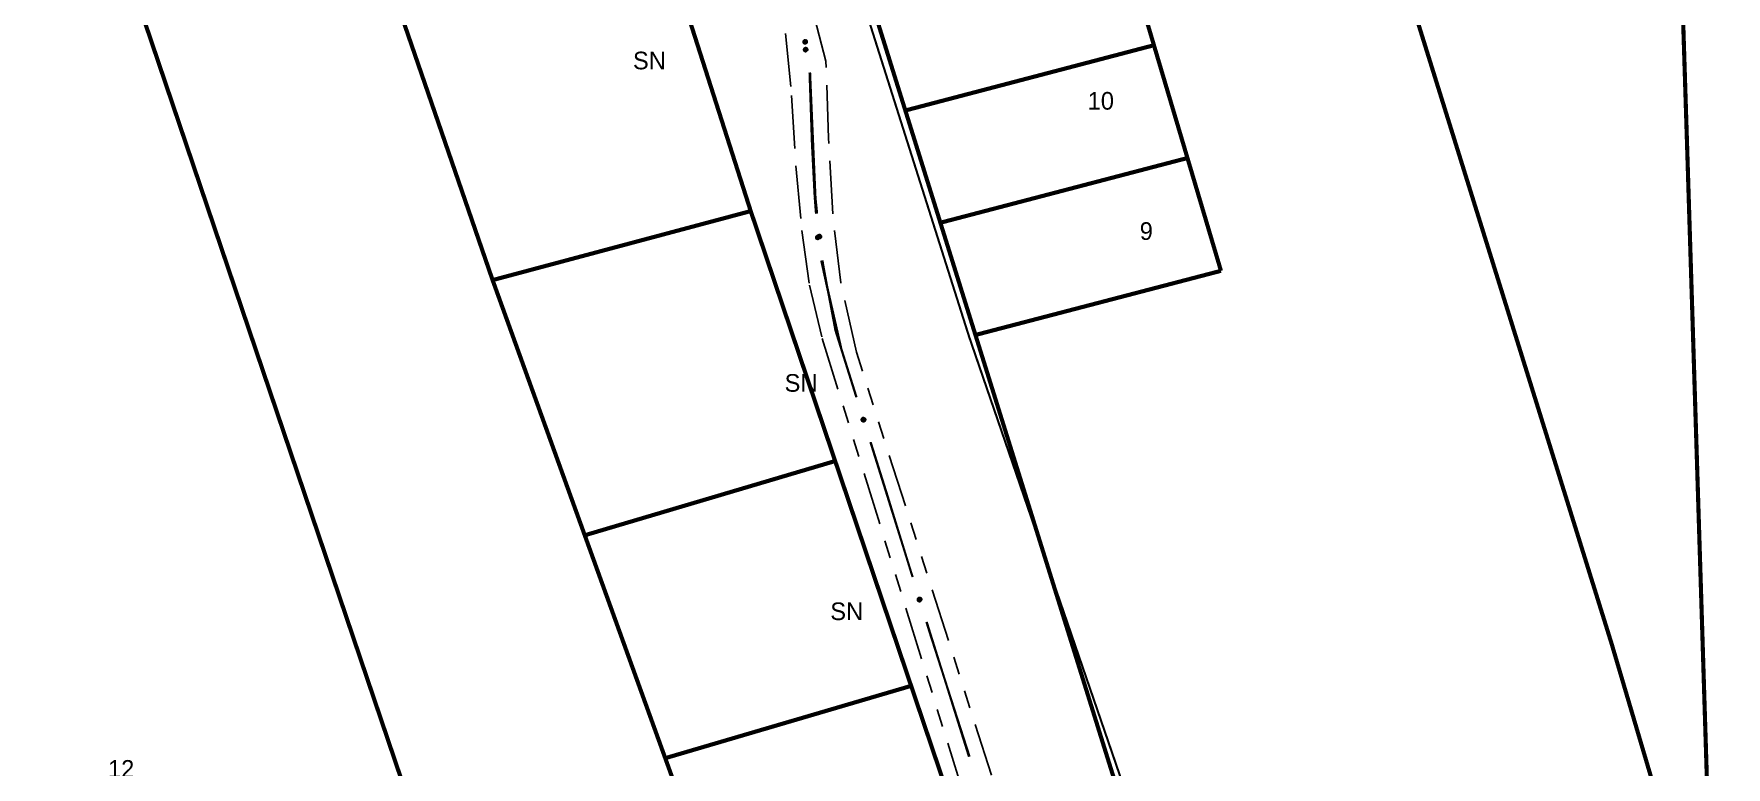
# Model space of a CAD drawing. Extents: x 205807 to 207855, y 4874692 to 4876446.
# Drawn here: x 205928.6 to 206072.4, y 4875874.9 to 4875937.2 of the extents above; entities that cross this region are included whole.
import ezdxf
from ezdxf.enums import TextEntityAlignment as Align

# ---------------------------------------------------------------- set-up
doc = ezdxf.new("R2010")
doc.units = 0
doc.header["$LTSCALE"] = 1.5
doc.header["$MEASUREMENT"] = 0
doc.linetypes.add('TRACO_25', pattern=[8, 3, -1, 1, -1, 1, -1])
for name, color, linetype in [('CD_MALHA_LOTES', 7, 'CONTINUOUS'), ('RU-QUADRA', 210, 'CONTINUOUS'), ('SV-EIXO-RUA-N-PAV', 6, 'CONTINUOUS'), ('SV-RUA-NAO-PAV', 7, 'CONTINUOUS'), ('Th_NmrPort', 1, 'CONTINUOUS')]:
    doc.layers.add(name, color=color, linetype=linetype)

msp = doc.modelspace()

# ---------------------------------------------------------------- linework, layer by layer
at = {"layer": 'CD_MALHA_LOTES', "linetype": 'Continuous', "const_width": 0.35, "flags": 128}
for points in [[(206071.281325, 4875856.179932), (206069.075104, 4875926.826557), (206067.886284, 4875964.301514), (206066.731964, 4876001.857556)], [(206071.281325, 4875856.179932), (206062.608129, 4875885.503664), (206035.181109, 4875973.474547), (206027.219439, 4876000.175144)], [(206012.398436, 4875721.467719), (205983.371201, 4875804.459051), (205931.208709, 4875958.473066), (205917.988426, 4875992.828644)], [(206023.76922, 4875936.246943), (206017.978547, 4875955.7404)], [(205979.019131, 4875954.990541), (205989.526448, 4875922.158075)], [(205996.583156, 4875950.153332), (206002.656787, 4875930.703034)], [(205967.606794, 4875916.297143), (205956.580621, 4875948.287106)], [(206023.76922, 4875936.246943), (206002.656787, 4875930.703034)], [(206026.615353, 4875926.665852), (206023.76922, 4875936.246943)], [(206002.656787, 4875930.703034), (206005.633715, 4875921.169672)], [(206005.633715, 4875921.169672), (206026.615353, 4875926.665852)], [(206026.615353, 4875926.665852), (206029.461486, 4875917.084761)], [(205967.606794, 4875916.297143), (205989.526448, 4875922.158075)], [(205989.526448, 4875922.158075), (205996.697843, 4875900.928818)], [(206005.633715, 4875921.169672), (206008.610642, 4875911.636309)], [(206029.461486, 4875917.084761), (206008.610642, 4875911.636309)], [(205975.432557, 4875894.622124), (205967.606794, 4875916.297143)], [(206008.610642, 4875911.636309), (206028.210965, 4875848.867906)], [(205975.432557, 4875894.622124), (205996.697843, 4875900.928818)], [(205996.697843, 4875900.928818), (206003.149358, 4875881.830597)], [(205982.268417, 4875875.688842), (205975.432557, 4875894.622124)], [(205982.268417, 4875875.688842), (206003.149358, 4875881.830597)], [(206003.149358, 4875881.830597), (206006.245617, 4875872.66484)], [(205985.69391, 4875866.201252), (205982.268417, 4875875.688842)]]:
    msp.add_lwpolyline(points, dxfattribs=at)
at = {"layer": 'RU-QUADRA', "linetype": 'Continuous', "const_width": 0.18, "flags": 128}
for points in [[(206088.728857, 4876002.794167), (206066.731964, 4876001.857556), (206027.219439, 4876000.175144), (206005.059177, 4875999.231577), (205981.624133, 4875998.058359), (205989.840646, 4875970.338151), (205995.887951, 4875949.936244), (206002.044025, 4875930.511691), (206005.061362, 4875920.990946), (206008.078698, 4875911.470202), (206029.45576, 4875849.256611), (206032.278039, 4875839.687897), (206035.184416, 4875829.834054), (206038.084702, 4875820.000863), (206040.91092, 4875810.41879), (206046.741156, 4875791.189787), (206064.114858, 4875733.888675)], [(206006.245617, 4875872.66484), (206003.149358, 4875881.830597), (205996.697843, 4875900.928818), (205989.526448, 4875922.158075), (205979.019131, 4875954.990541), (205965.503093, 4875996.735742), (205940.931013, 4875995.326559), (205917.988426, 4875992.828644), (205890.749491, 4875987.8547), (205867.926781, 4875982.438278), (205851.820048, 4875976.630899), (205844.022755, 4875973.819538), (205837.041932, 4875967.201626), (205831.636021, 4875960.00826), (205823.939853, 4875940.839255), (205880.229971, 4875798.756147)]]:
    msp.add_lwpolyline(points, dxfattribs=at)
at = {"layer": 'SV-EIXO-RUA-N-PAV'}
for points in [[(205994.086548, 4875936.379156), (205994.043973, 4875936.403228), (205994.012305, 4875936.432622), (205993.992948, 4875936.464741), (205993.983244, 4875936.497583), (205993.9771, 4875936.532301), (205993.978629, 4875936.56867), (205993.989266, 4875936.60866), (205994.013114, 4875936.651537), (205994.045358, 4875936.682), (205994.075831, 4875936.702661), (205994.109495, 4875936.714752), (205994.143321, 4875936.720155), (205994.181047, 4875936.717318), (205994.221467, 4875936.706142), (205994.264002, 4875936.681119), (205994.294851, 4875936.652089), (205994.312758, 4875936.620531), (205994.324699, 4875936.586611), (205994.330546, 4875936.551092), (205994.32884, 4875936.5154), (205994.317514, 4875936.474723), (205994.29226, 4875936.433068), (205994.263657, 4875936.401969), (205994.232359, 4875936.383624), (205994.1987, 4875936.37262), (205994.163953, 4875936.366035), (205994.12733, 4875936.366049), (205994.086548, 4875936.379156)], [(205994.128755, 4875935.706368), (205994.085669, 4875935.729512), (205994.053372, 4875935.758213), (205994.033324, 4875935.789905), (205994.022911, 4875935.822529), (205994.016017, 4875935.857106), (205994.016757, 4875935.8935), (205994.026526, 4875935.933711), (205994.049439, 4875935.977094), (205994.081016, 4875936.008248), (205994.111034, 4875936.029565), (205994.144428, 4875936.042382), (205994.17813, 4875936.048516), (205994.215908, 4875936.046497), (205994.256561, 4875936.036199), (205994.299628, 4875936.012104), (205994.331098, 4875935.983748), (205994.349685, 4875935.952585), (205994.362358, 4875935.918932), (205994.368973, 4875935.883548), (205994.36804, 4875935.847827), (205994.357598, 4875935.806914), (205994.333252, 4875935.764723), (205994.30533, 4875935.733012), (205994.274436, 4875935.713993), (205994.241023, 4875935.702262), (205994.206427, 4875935.694926), (205994.169812, 4875935.694147), (205994.128755, 4875935.706368)], [(205995.129492, 4875919.78468), (205995.091848, 4875919.815904), (205995.06588, 4875919.850437), (205995.052511, 4875919.885474), (205995.04877, 4875919.919515), (205995.048866, 4875919.954772), (205995.056804, 4875919.990297), (205995.074349, 4875920.027774), (205995.105406, 4875920.065756), (205995.142531, 4875920.090033), (205995.176179, 4875920.104977), (205995.211451, 4875920.110922), (205995.245699, 4875920.110255), (205995.282328, 4875920.100789), (205995.320134, 4875920.082638), (205995.35757, 4875920.050484), (205995.382797, 4875920.016454), (205995.394838, 4875919.982226), (205995.40059, 4875919.946728), (205995.400061, 4875919.910735), (205995.392067, 4875919.875908), (205995.373723, 4875919.837876), (205995.341498, 4875919.801347), (205995.307845, 4875919.775799), (205995.273794, 4875919.76328), (205995.238719, 4875919.758405), (205995.203356, 4875919.75807), (205995.167313, 4875919.764564), (205995.129492, 4875919.78468)], [(205995.273369, 4875919.841339), (205995.234993, 4875919.871658), (205995.20821, 4875919.905564), (205995.194011, 4875919.940273), (205995.189462, 4875919.974215), (205995.188718, 4875920.009464), (205995.195809, 4875920.045168), (205995.212458, 4875920.083052), (205995.242602, 4875920.121762), (205995.279138, 4875920.146916), (205995.312421, 4875920.162657), (205995.347542, 4875920.169439), (205995.381796, 4875920.169587), (205995.41864, 4875920.160995), (205995.456867, 4875920.143749), (205995.495058, 4875920.112495), (205995.521087, 4875920.079075), (205995.533939, 4875920.045142), (205995.540534, 4875920.009792), (205995.540862, 4875919.973796), (205995.533699, 4875919.938789), (205995.516265, 4875919.900331), (205995.484918, 4875919.863045), (205995.451882, 4875919.836704), (205995.418139, 4875919.823379), (205995.38319, 4875919.81767), (205995.347845, 4875919.816494), (205995.311658, 4875919.822128), (205995.273369, 4875919.841339)], [(205999.029561, 4875904.276356), (205998.985906, 4875904.298407), (205998.952895, 4875904.326285), (205998.932055, 4875904.357462), (205998.920823, 4875904.389814), (205998.913059, 4875904.424205), (205998.912882, 4875904.460606), (205998.921635, 4875904.50105), (205998.943448, 4875904.544998), (205998.974229, 4875904.576937), (205999.003701, 4875904.599004), (205999.036761, 4875904.612659), (205999.070297, 4875904.61964), (205999.108114, 4875904.618574), (205999.149014, 4875904.609304), (205999.192674, 4875904.586301), (205999.22485, 4875904.558748), (205999.244215, 4875904.528063), (205999.257732, 4875904.49474), (205999.265237, 4875904.459533), (205999.265205, 4875904.423801), (205999.255797, 4875904.382638), (205999.232522, 4875904.339846), (205999.205408, 4875904.307441), (205999.175003, 4875904.28765), (205999.141896, 4875904.275081), (205999.107497, 4875904.266875), (205999.070913, 4875904.265174), (205999.029561, 4875904.276356)], [(205999.054305, 4875904.266017), (205999.010626, 4875904.288021), (205998.977586, 4875904.315865), (205998.956713, 4875904.347019), (205998.945446, 4875904.379359), (205998.937647, 4875904.413742), (205998.937431, 4875904.450143), (205998.946141, 4875904.490596), (205998.967907, 4875904.534567), (205998.998654, 4875904.566539), (205999.028103, 4875904.588637), (205999.061149, 4875904.602326), (205999.094677, 4875904.609344), (205999.132496, 4875904.608317), (205999.173405, 4875904.599091), (205999.21709, 4875904.576134), (205999.249294, 4875904.548615), (205999.268692, 4875904.517951), (205999.282245, 4875904.484642), (205999.289787, 4875904.449443), (205999.289793, 4875904.413711), (205999.280428, 4875904.372538), (205999.257199, 4875904.329721), (205999.230119, 4875904.297288), (205999.199735, 4875904.277464), (205999.166641, 4875904.26486), (205999.13225, 4875904.256618), (205999.095669, 4875904.254878), (205999.054305, 4875904.266017)], [(206003.79979, 4875888.986685), (206003.756239, 4875889.008942), (206003.72336, 4875889.036975), (206003.702667, 4875889.06825), (206003.691588, 4875889.100654), (206003.683987, 4875889.135082), (206003.683982, 4875889.171483), (206003.692925, 4875889.211886), (206003.714944, 4875889.25573), (206003.745876, 4875889.287524), (206003.775452, 4875889.309451), (206003.808576, 4875889.32295), (206003.842145, 4875889.329774), (206003.879956, 4875889.328529), (206003.920812, 4875889.319066), (206003.964363, 4875889.295857), (206003.996408, 4875889.268153), (206004.015629, 4875889.237377), (206004.028989, 4875889.20399), (206004.036327, 4875889.168749), (206004.036127, 4875889.133017), (206004.026525, 4875889.091899), (206004.003049, 4875889.049217), (206003.975781, 4875889.016941), (206003.945284, 4875888.997293), (206003.912118, 4875888.98488), (206003.87768, 4875888.976837), (206003.841089, 4875888.975308), (206003.79979, 4875888.986685)], [(206003.811395, 4875889.007628), (206003.76774, 4875889.029679), (206003.734729, 4875889.057557), (206003.713889, 4875889.088734), (206003.702657, 4875889.121085), (206003.694894, 4875889.155477), (206003.694717, 4875889.191878), (206003.703469, 4875889.232322), (206003.725282, 4875889.27627), (206003.756063, 4875889.308209), (206003.785535, 4875889.330276), (206003.818595, 4875889.34393), (206003.852132, 4875889.350912), (206003.889949, 4875889.349846), (206003.930849, 4875889.340576), (206003.974509, 4875889.317573), (206004.006684, 4875889.290019), (206004.02605, 4875889.259335), (206004.039567, 4875889.226011), (206004.047071, 4875889.190805), (206004.047039, 4875889.155073), (206004.037631, 4875889.11391), (206004.014357, 4875889.071118), (206003.987242, 4875889.038713), (206003.956837, 4875889.018922), (206003.923731, 4875889.006353), (206003.889331, 4875888.998147), (206003.852747, 4875888.996446), (206003.811395, 4875889.007628)]]:
    msp.add_lwpolyline(points, close=True, dxfattribs=at)
for points in [[(205994.012305, 4875936.432622), (205993.9771, 4875936.532301)], [(205994.043973, 4875936.403228), (205993.978629, 4875936.56867)], [(205994.025848, 4875936.419906), (205993.981066, 4875936.542173)], [(205994.06389, 4875936.393211), (205993.986232, 4875936.581619)], [(205994.086548, 4875936.379156), (205993.989266, 4875936.60866)], [(205994.108465, 4875936.373872), (205994.003904, 4875936.627167)], [(205994.12733, 4875936.366049), (205994.013114, 4875936.651537)], [(205994.053372, 4875935.758213), (205994.016017, 4875935.857106)], [(205994.085669, 4875935.729512), (205994.016757, 4875935.8935)], [(205994.067188, 4875935.745794), (205994.019767, 4875935.867062)], [(205994.105798, 4875935.719928), (205994.024078, 4875935.90661)], [(205994.128755, 4875935.706368), (205994.026526, 4875935.933711)], [(205994.144578, 4875936.370653), (205994.029973, 4875936.662223)], [(205994.150782, 4875935.70156), (205994.04076, 4875935.952531)], [(205994.163953, 4875936.366035), (205994.045358, 4875936.682)], [(205994.169812, 4875935.694147), (205994.049439, 4875935.977094)], [(205994.179306, 4875936.372713), (205994.060132, 4875936.687066)], [(205994.186956, 4875935.699123), (205994.066063, 4875935.988143)], [(205994.1987, 4875936.37262), (205994.075831, 4875936.702661)], [(205994.206427, 4875935.694926), (205994.081016, 4875936.008248)], [(205994.215287, 4875936.380744), (205994.095637, 4875936.707669)], [(205994.221631, 4875935.701935), (205994.095677, 4875936.013633)], [(205994.232359, 4875936.383624), (205994.109495, 4875936.714752)], [(205994.241023, 4875935.702262), (205994.111034, 4875936.029565)], [(205994.247871, 4875936.396349), (205994.127659, 4875936.714662)], [(205994.257431, 4875935.710744), (205994.130727, 4875936.035)], [(205994.263657, 4875936.401969), (205994.143321, 4875936.720155)], [(205994.274436, 4875935.713993), (205994.144428, 4875936.042382)], [(205994.289669, 4875935.72705), (205994.16259, 4875936.042685)], [(205994.278377, 4875936.419872), (205994.164399, 4875936.714428)], [(205994.30533, 4875935.733012), (205994.17813, 4875936.048516)], [(205994.29226, 4875936.433068), (205994.181047, 4875936.717318)], [(205994.319658, 4875935.751229), (205994.199327, 4875936.043247)], [(205994.302433, 4875936.457221), (205994.202525, 4875936.708916)], [(205994.333252, 4875935.764723), (205994.215908, 4875936.046497)], [(205994.317514, 4875936.474723), (205994.221467, 4875936.706142)], [(205994.342899, 4875935.78909), (205994.237563, 4875936.038562)], [(205994.319478, 4875936.499784), (205994.245153, 4875936.686245)], [(205994.357598, 4875935.806914), (205994.256561, 4875936.036199)], [(205994.32884, 4875936.5154), (205994.264002, 4875936.681119)], [(205994.359019, 4875935.832012), (205994.280672, 4875936.01682)], [(205994.327977, 4875936.537282), (205994.281528, 4875936.660523)], [(205994.330546, 4875936.551092), (205994.294851, 4875936.652089)], [(205994.36804, 4875935.847827), (205994.299628, 4875936.012104)], [(205994.366703, 4875935.869686), (205994.317596, 4875935.991891)], [(205994.368973, 4875935.883548), (205994.331098, 4875935.983748)], [(205995.06588, 4875919.850437), (205995.048866, 4875919.954772)], [(205995.07696, 4875919.835526), (205995.054515, 4875919.963787)], [(205995.091848, 4875919.815904), (205995.056804, 4875919.990297)], [(205995.109678, 4875919.802521), (205995.066579, 4875920.001696)], [(205995.129492, 4875919.78468), (205995.074349, 4875920.027774)], [(205995.150129, 4875919.775601), (205995.092031, 4875920.0434)], [(205995.167313, 4875919.764564), (205995.105406, 4875920.065756)], [(205995.185103, 4875919.766044), (205995.12389, 4875920.07329)], [(205995.203356, 4875919.75807), (205995.142531, 4875920.090033)], [(205995.219647, 4875919.761927), (205995.157969, 4875920.092406)], [(205995.238719, 4875919.758405), (205995.176179, 4875920.104977)], [(205995.20821, 4875919.905564), (205995.188718, 4875920.009464)], [(205995.219642, 4875919.89092), (205995.194152, 4875920.018611)], [(205995.234993, 4875919.871658), (205995.195809, 4875920.045168)], [(205995.256482, 4875919.763466), (205995.196558, 4875920.106402)], [(205995.253136, 4875919.858703), (205995.20531, 4875920.056797)], [(205995.273794, 4875919.76328), (205995.211451, 4875920.110922)], [(205995.273369, 4875919.841339), (205995.212458, 4875920.083052)], [(205995.291313, 4875919.77306), (205995.229312, 4875920.10762)], [(205995.294216, 4875919.832754), (205995.229762, 4875920.099094)], [(205995.311658, 4875919.822128), (205995.242602, 4875920.121762)], [(205995.307845, 4875919.775799), (205995.245699, 4875920.110255)], [(205995.329407, 4875919.824031), (205995.260901, 4875920.129734)], [(205995.325499, 4875919.790815), (205995.265432, 4875920.10089)], [(205995.347845, 4875919.816494), (205995.279138, 4875920.146916)], [(205995.341498, 4875919.801347), (205995.282328, 4875920.100789)], [(205995.36404, 4875919.820738), (205995.294516, 4875920.149655)], [(205995.355784, 4875919.823319), (205995.301981, 4875920.088719)], [(205995.38319, 4875919.81767), (205995.312421, 4875920.162657)], [(205995.373723, 4875919.837876), (205995.320134, 4875920.082638)], [(205995.400828, 4875919.823153), (205995.332761, 4875920.164566)], [(205995.38009, 4875919.862195), (205995.339925, 4875920.058864)], [(205995.418139, 4875919.823379), (205995.347542, 4875920.169439)], [(205995.392067, 4875919.875908), (205995.35757, 4875920.050484)], [(205995.43542, 4875919.833572), (205995.365477, 4875920.166562)], [(205995.395089, 4875919.897598), (205995.371176, 4875920.027112)], [(205995.451882, 4875919.836704), (205995.381796, 4875920.169587)], [(205995.400061, 4875919.910735), (205995.382797, 4875920.016454)], [(205995.469174, 4875919.852136), (205995.401746, 4875920.160694)], [(205995.484918, 4875919.863045), (205995.41864, 4875920.160995)], [(205995.498677, 4875919.885351), (205995.438574, 4875920.149396)], [(205995.516265, 4875919.900331), (205995.456867, 4875920.143749)], [(205995.522051, 4875919.924794), (205995.477219, 4875920.120452)], [(205995.533699, 4875919.938789), (205995.495058, 4875920.112495)], [(205995.536204, 4875919.960545), (205995.509216, 4875920.089453)], [(205995.540862, 4875919.973796), (205995.521087, 4875920.079075)], [(205998.985906, 4875904.298407), (205998.912882, 4875904.460606)], [(205998.952895, 4875904.326285), (205998.913059, 4875904.424205)], [(205998.967019, 4875904.314218), (205998.916558, 4875904.434253)], [(205999.00627, 4875904.289334), (205998.919871, 4875904.473897)], [(205999.029561, 4875904.276356), (205998.921635, 4875904.50105)], [(205999.051702, 4875904.272105), (205998.93539, 4875904.520223)], [(205999.010626, 4875904.288021), (205998.937431, 4875904.450143)], [(205998.977586, 4875904.315865), (205998.937647, 4875904.413742)], [(205998.991723, 4875904.303812), (205998.941135, 4875904.423793)], [(205999.070913, 4875904.265174), (205998.943448, 4875904.544998)], [(205999.031, 4875904.278969), (205998.944406, 4875904.463441)], [(205999.054305, 4875904.266017), (205998.946141, 4875904.490596)], [(205999.087926, 4875904.27058), (205998.959788, 4875904.556462)], [(205999.07645, 4875904.261789), (205998.959875, 4875904.509784)], [(205999.095669, 4875904.254878), (205998.967907, 4875904.534567)], [(205999.107497, 4875904.266875), (205998.974229, 4875904.576937)], [(205999.112676, 4875904.260303), (205998.984235, 4875904.546048)], [(205999.122519, 4875904.274265), (205998.98875, 4875904.582691)], [(205999.13225, 4875904.256618), (205998.998654, 4875904.566539)], [(205999.141896, 4875904.275081), (205999.003701, 4875904.599004)], [(205999.147265, 4875904.264024), (205999.013169, 4875904.572308)], [(205999.158085, 4875904.283974), (205999.02325, 4875904.604934)], [(205999.166641, 4875904.26486), (205999.028103, 4875904.588637)], [(205999.175003, 4875904.28765), (205999.036761, 4875904.612659)], [(205999.182821, 4875904.27377), (205999.047646, 4875904.594588)], [(205999.189902, 4875904.301087), (205999.05491, 4875904.613419)], [(205999.199735, 4875904.277464), (205999.061149, 4875904.602326)], [(205999.205408, 4875904.307441), (205999.070297, 4875904.61964)], [(205999.21462, 4875904.290918), (205999.079297, 4875904.603107)], [(205999.219272, 4875904.326014), (205999.091621, 4875904.614907)], [(205999.230119, 4875904.297288), (205999.094677, 4875904.609344)], [(205999.232522, 4875904.339846), (205999.108114, 4875904.618574)], [(205999.243963, 4875904.315875), (205999.116006, 4875904.604633)], [(205999.241552, 4875904.364449), (205999.129963, 4875904.611187)], [(205999.257199, 4875904.329721), (205999.132496, 4875904.608317)], [(205999.255797, 4875904.382638), (205999.149014, 4875904.609304)], [(205999.266203, 4875904.354334), (205999.154352, 4875904.600953)], [(205999.280428, 4875904.372538), (205999.173405, 4875904.599091)], [(205999.256585, 4875904.407763), (205999.173606, 4875904.590538)], [(205999.265205, 4875904.423801), (205999.192674, 4875904.586301)], [(205999.281189, 4875904.397664), (205999.198017, 4875904.580351)], [(205999.263318, 4875904.445619), (205999.211146, 4875904.566548)], [(205999.289793, 4875904.413711), (205999.21709, 4875904.576134)], [(205999.265237, 4875904.459533), (205999.22485, 4875904.558748)], [(205999.287882, 4875904.435527), (205999.235583, 4875904.5564)], [(205999.289787, 4875904.449443), (205999.249294, 4875904.548615)], [(206003.756239, 4875889.008942), (206003.683982, 4875889.171483)], [(206003.72336, 4875889.036975), (206003.683987, 4875889.135082)], [(206003.737427, 4875889.024841), (206003.687533, 4875889.145113)], [(206003.77656, 4875888.999772), (206003.691033, 4875889.184741)], [(206003.79979, 4875888.986685), (206003.692925, 4875889.211886)], [(206003.76774, 4875889.029679), (206003.694717, 4875889.191878)], [(206003.734729, 4875889.057557), (206003.694894, 4875889.155477)], [(206003.748853, 4875889.04549), (206003.698392, 4875889.165524)], [(206003.788104, 4875889.020605), (206003.701705, 4875889.205169)], [(206003.811395, 4875889.007628), (206003.703469, 4875889.232322)], [(206003.821911, 4875888.982329), (206003.70677, 4875889.230994)], [(206003.841089, 4875888.975308), (206003.714944, 4875889.25573)], [(206003.833536, 4875889.003377), (206003.717224, 4875889.251495)], [(206003.852747, 4875888.996446), (206003.725282, 4875889.27627)], [(206003.858127, 4875888.980634), (206003.731338, 4875889.267117)], [(206003.86976, 4875889.001852), (206003.741622, 4875889.287733)], [(206003.87768, 4875888.976837), (206003.745876, 4875889.287524)], [(206003.889331, 4875888.998147), (206003.756063, 4875889.308209)], [(206003.892737, 4875888.984156), (206003.760424, 4875889.293209)], [(206003.904353, 4875889.005537), (206003.770584, 4875889.313962)], [(206003.912118, 4875888.98488), (206003.775452, 4875889.309451)], [(206003.923731, 4875889.006353), (206003.785535, 4875889.330276)], [(206003.928349, 4875888.993696), (206003.795029, 4875889.315289)], [(206003.939919, 4875889.015245), (206003.805084, 4875889.336206)], [(206003.945284, 4875888.997293), (206003.808576, 4875889.32295)], [(206003.956837, 4875889.018922), (206003.818595, 4875889.34393)], [(206003.960246, 4875889.01066), (206003.826728, 4875889.323625)], [(206003.971736, 4875889.032359), (206003.836744, 4875889.344691)], [(206003.975781, 4875889.016941), (206003.842145, 4875889.329774)], [(206003.987242, 4875889.038713), (206003.852132, 4875889.350912)], [(206003.989733, 4875889.035448), (206003.863445, 4875889.32494)], [(206004.001107, 4875889.057286), (206003.873455, 4875889.346179)], [(206004.003049, 4875889.049217), (206003.879956, 4875889.328529)], [(206004.014357, 4875889.071118), (206003.889949, 4875889.349846)], [(206004.012194, 4875889.073777), (206003.901769, 4875889.321038)], [(206004.023387, 4875889.095721), (206003.911797, 4875889.342458)], [(206004.026525, 4875889.091899), (206003.920812, 4875889.319066)], [(206004.037631, 4875889.11391), (206003.930849, 4875889.340576)], [(206004.027431, 4875889.11702), (206003.945315, 4875889.300184)], [(206004.038419, 4875889.139035), (206003.95544, 4875889.32181)], [(206004.036127, 4875889.133017), (206003.964363, 4875889.295857)], [(206004.047039, 4875889.155073), (206003.974509, 4875889.317573)], [(206004.034342, 4875889.154844), (206003.982742, 4875889.276017)], [(206004.045152, 4875889.176891), (206003.992981, 4875889.29782)], [(206004.036327, 4875889.168749), (206003.996408, 4875889.268153)], [(206004.047071, 4875889.190805), (206004.006684, 4875889.290019)]]:
    msp.add_lwpolyline(points, dxfattribs=at)
at = {"layer": 'SV-EIXO-RUA-N-PAV', "const_width": 0.18}
for points in [[(205994.606759, 4875931.442024), (205994.521432, 4875933.916531)], [(205994.641195, 4875932.184292), (205994.56838, 4875933.931844)], [(205994.624217, 4875930.918292), (205994.606759, 4875931.442024)], [(205994.652124, 4875931.933599), (205994.641195, 4875932.184292)], [(205995.028908, 4875923.291104), (205994.652124, 4875931.933599)], [(205994.724094, 4875927.92199), (205994.624217, 4875930.918292)], [(205994.724198, 4875927.919959), (205994.724094, 4875927.92199)], [(205994.958763, 4875923.345945), (205994.724198, 4875927.919959)], [(205994.991816, 4875922.927273), (205994.958763, 4875923.345945)], [(205995.070518, 4875921.930374), (205994.991816, 4875922.927273)], [(205995.064676, 4875922.943644), (205995.028908, 4875923.291104)], [(205995.167076, 4875921.948901), (205995.064676, 4875922.943644)], [(205996.132108, 4875915.132533), (205995.513221, 4875917.961728)], [(205995.658944, 4875917.717717), (205995.62602, 4875917.975616)], [(205995.792101, 4875916.989788), (205995.658944, 4875917.717717)], [(205996.022425, 4875915.730683), (205995.792101, 4875916.989788)], [(205996.182686, 4875915.028743), (205996.022425, 4875915.730683)], [(205996.151372, 4875915.030429), (205996.132108, 4875915.132533)], [(205996.71878, 4875912.023169), (205996.151372, 4875915.030429)], [(205997.234031, 4875910.42385), (205996.182686, 4875915.028743)], [(205996.999617, 4875911.126438), (205996.71878, 4875912.023169)], [(205998.49394, 4875906.35496), (205996.999617, 4875911.126438)], [(205997.316981, 4875910.159966), (205997.234031, 4875910.42385)], [(205998.516482, 4875906.344052), (205997.316981, 4875910.159966)], [(206003.275774, 4875891.086232), (205999.689399, 4875902.537778)], [(206001.11117, 4875898.089701), (205999.715984, 4875902.528138)], [(206001.213445, 4875897.75765), (206001.11117, 4875898.089701)], [(206003.273976, 4875891.067792), (206001.213445, 4875897.75765)], [(206004.745988, 4875886.28866), (206004.451423, 4875887.245015)], [(206008.057609, 4875875.817504), (206004.471233, 4875887.26905)], [(206005.052139, 4875885.337404), (206004.745988, 4875886.28866)], [(206008.115773, 4875875.818257), (206005.052139, 4875885.337404)]]:
    msp.add_lwpolyline(points, dxfattribs=at)
at = {"layer": 'SV-RUA-NAO-PAV', "linetype": 'TRACO_25'}
for points in [[(205975.063632, 4876001.78693, 4.774511), (205989.647452, 4875948.243502, 6.088697), (205992.489597, 4875937.233445, 6.119802), (205992.995027, 4875931.964546, 6.166459), (205993.370509, 4875926.014757, 6.088697), (205993.867263, 4875920.505396, 6.080921), (205994.518511, 4875915.869224, 6.080921), (205995.594209, 4875911.343594, 6.080921), (206008.093667, 4875871.058628, 6.547495), (206009.492249, 4875867.525765, 6.563048), (206011.220012, 4875864.376385, 6.656363), (206013.051786, 4875861.218574, 6.671916), (206020.675515, 4875848.778544, 6.944084), (206022.707846, 4875845.796298, 7.107385), (206023.898877, 4875842.448643, 7.301791), (206034.727756, 4875805.729691, 7.892786), (206036.938198, 4875797.760431, 7.970549), (206042.01995, 4875780.624807, 8.102745), (206053.226229, 4875744.361296, 8.452676)], [(206061.855651, 4875728.117406, 8.048311), (206043.950497, 4875781.306538, 8.312703), (206038.410136, 4875800.424081, 8.157179), (206026.618043, 4875841.828547, 7.527303), (206025.071607, 4875846.861097, 7.379554), (206018.488677, 4875856.603412, 6.920755), (206014.929566, 4875863.062917, 6.734125), (206012.049148, 4875868.97459, 6.671916), (206009.967236, 4875874.257788, 6.633034), (205998.495909, 4875910.177643, 6.096473), (205997.1759, 4875916.051031, 6.283103), (205996.488094, 4875921.921899, 6.290879), (205996.121937, 4875928.344629, 6.259774), (205995.916191, 4875934.894984, 6.189788), (205988.353979, 4875963.600382, 5.684332), (205979.778452, 4875996.245954, 4.898931), (205978.320225, 4876002.062068, 4.774511)]]:
    msp.add_polyline3d(points, dxfattribs=at)

# ---------------------------------------------------------------- texts
at = {"layer": 'Th_NmrPort', "color": 1}
for s, p in [('SN', (205979.528282, 4875934.94913)), ('10', (206018.143768, 4875931.525022)), ('9', (206022.563848, 4875920.462432)), ('SN', (205992.405969, 4875907.562117)), ('SN', (205996.285243, 4875888.165749)), ('12', (205934.946213, 4875874.777173))]:
    msp.add_text(s, height=1.5, dxfattribs=at).set_placement(p, align=Align.MIDDLE_LEFT)

doc.saveas('drawing.dxf')
